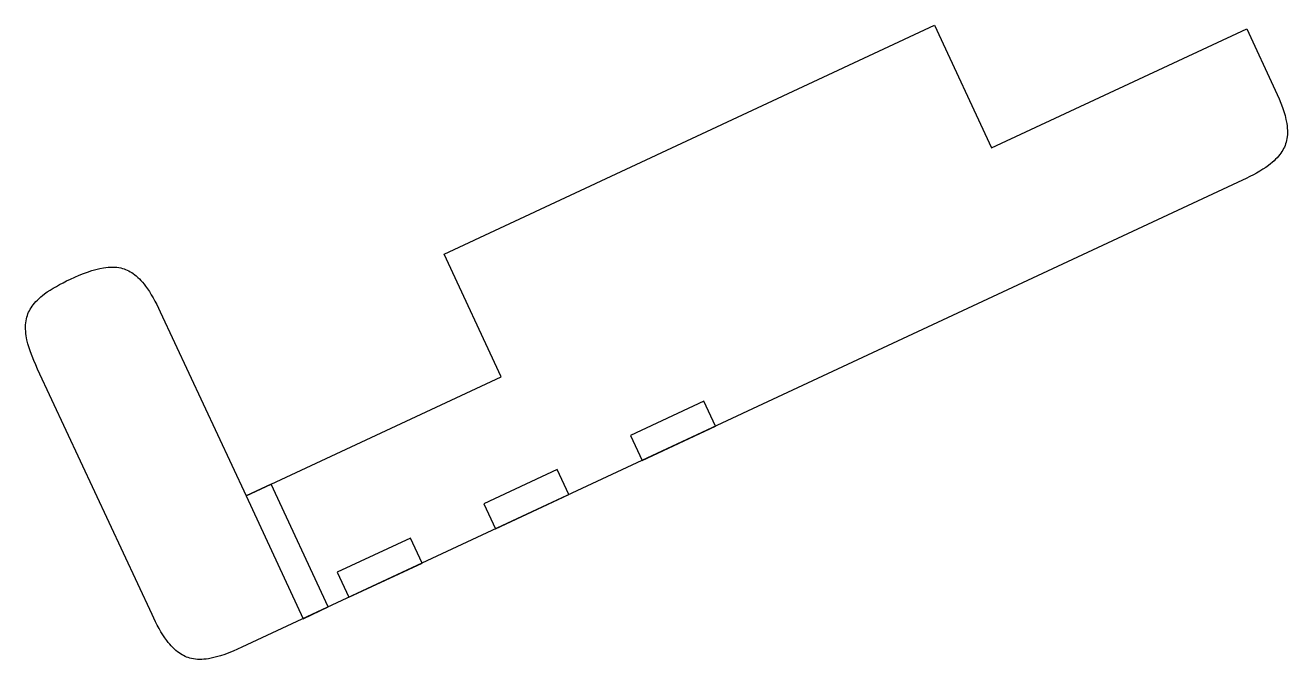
# Model space of a CAD drawing. Header units: millimetres. Extents: x -228 to 0, y -47 to 68.
import ezdxf

# ---------------------------------------------------------------- set-up
doc = ezdxf.new("R2010")
doc.units = ezdxf.units.MM
doc.layers.get('0').update_dxf_attribs({"linetype": 'CONTINUOUS'})

msp = doc.modelspace()

# ---------------------------------------------------------------- linework, layer by layer
for p, q in [((-152.51, 26.27), (-63.69, 67.68)), ((-63.69, 67.68), (-53.33, 45.48)), ((-53.33, 45.48), (-7.11, 67.03)), ((-7.11, 67.03), (-1.94, 55.93)), ((-7.86, 39.65), (-189.12, -44.87)), ((-142.15, 4.06), (-152.51, 26.27)), ((-203.91, 15.81), (-188.37, -17.49)), ((-205.4, -38.95), (-226.11, 5.46)), ((-188.37, -17.49), (-142.15, 4.06))]:
    msp.add_line(p, q)
for points in [[(-116.6, -11.06), (-103.32, -4.86), (-105.43, -0.33), (-118.72, -6.53)], [(-143.17, -23.45), (-129.89, -17.25), (-132, -12.72), (-145.28, -18.91)], [(-188.37, -17.49), (-178.02, -39.7), (-173.49, -37.58), (-183.84, -15.38)], [(-169.74, -35.83), (-156.45, -29.64), (-158.57, -25.11), (-171.85, -31.3)]]:
    msp.add_lwpolyline(points, close=True)
for points in [[(-1.94, 55.93), (-0.95, 53.81), (-0.17, 51.76), (0.31, 48.76), (0.3, 47.74), (-0.09, 45.99), (-0.43, 45.25), (-1.46, 43.79), (-2.2, 43.05), (-4.46, 41.37), (-6.05, 40.5), (-7.86, 39.65)], [(-220.19, 21.74), (-218.06, 22.73), (-216.01, 23.51), (-213.01, 23.99), (-211.99, 23.98), (-210.25, 23.58), (-209.51, 23.24), (-208.04, 22.22), (-207.3, 21.47), (-205.62, 19.22), (-204.75, 17.63), (-203.91, 15.81)], [(-226.11, 5.46), (-227.1, 7.58), (-227.88, 9.63), (-228.36, 12.63), (-228.35, 13.65), (-227.95, 15.4), (-227.61, 16.14), (-226.59, 17.6), (-225.84, 18.34), (-223.59, 20.02), (-222, 20.89), (-220.19, 21.74)], [(-189.12, -44.87), (-191.24, -45.86), (-193.3, -46.64), (-196.3, -47.12), (-197.32, -47.11), (-199.06, -46.72), (-199.8, -46.38), (-201.27, -45.35), (-202.01, -44.61), (-203.68, -42.35), (-204.56, -40.76), (-205.4, -38.95)]]:
    msp.add_open_spline(points, degree=3, knots=[0, 0, 0, 0, 0.702016, 0.702016, 1.142708, 1.142708, 1.533014, 1.533014, 1.974053, 1.974053, 2.545648, 2.545648, 2.545648, 2.545648])

doc.saveas('drawing.dxf')
